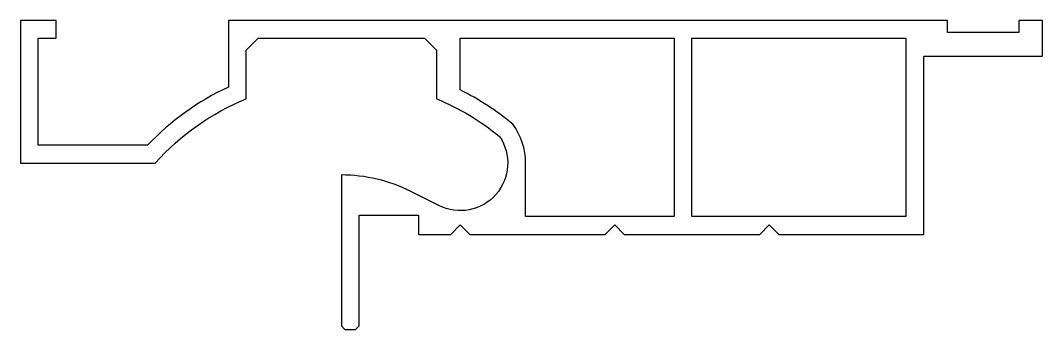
# Model space of a CAD drawing. Extents: x 333.4 to 419.4, y 206.6 to 232.6.
import ezdxf

# ---------------------------------------------------------------- set-up
doc = ezdxf.new("R2010")
doc.units = 0
doc.layers.get('0').update_dxf_attribs({"linetype": 'CONTINUOUS'})

msp = doc.modelspace()

# ---------------------------------------------------------------- linework, layer by layer
at = {"color": 7, "linetype": 'CONTINUOUS', "ltscale": 0.75}
for points in [[(361.554, 206.6), (361.854, 206.9), (361.854, 216.211), (366.84, 216.211), (366.84, 214.6), (369.554, 214.6), (370.354, 215.4), (371.154, 214.6), (382.554, 214.6), (383.354, 215.4), (384.154, 214.6), (395.554, 214.6), (396.354, 215.4), (397.154, 214.6), (409.354, 214.6), (409.354, 229.6), (419.354, 229.6), (419.354, 232.6), (417.354, 232.6), (417.354, 231.6), (411.354, 231.6), (411.354, 232.6), (350.854, 232.6), (350.854, 226.996, 0.094012), (344.045, 222.1), (334.854, 222.1), (334.854, 231.1), (336.354, 231.1), (336.354, 232.6), (333.354, 232.6), (333.354, 220.6), (344.702, 220.6, -0.113038), (352.354, 226.016), (352.354, 230.1), (353.354, 231.1), (367.354, 231.1), (368.354, 230.1), (368.354, 226.016, -0.074106), (373.668, 222.84, -0.772526), (368.557, 217.026), (366.194, 218.215, 0.116993), (360.354, 219.6), (360.354, 206.9), (360.654, 206.6)], [(370.354, 226.756), (370.354, 231.1), (388.354, 231.1), (388.354, 216.1), (375.854, 216.1), (375.854, 220.6, 0.160503), (374.777, 223.869, 0.058883)]]:
    msp.add_lwpolyline(points, format="xyb", close=True, dxfattribs=at)
msp.add_lwpolyline([(389.854, 216.1), (389.854, 231.1), (407.854, 231.1), (407.854, 216.1)], close=True, dxfattribs=at)

doc.saveas('drawing.dxf')
